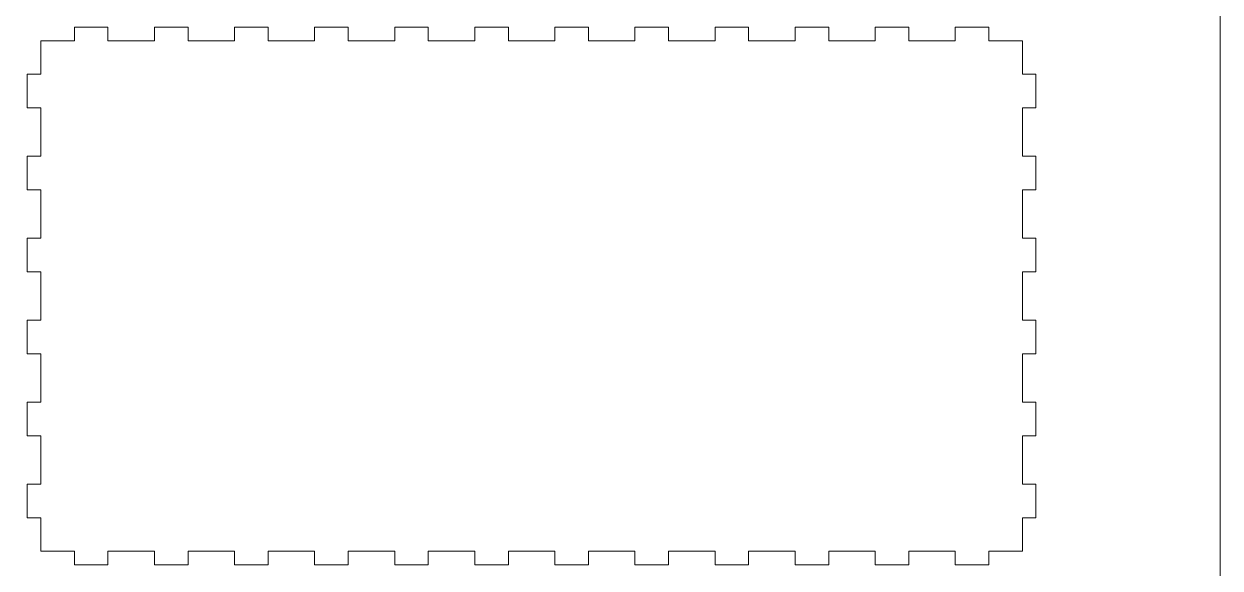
# Model space of a CAD drawing. Header units: millimetres. Extents: x -1409 to 1409, y -600 to 600.
# Drawn here: x -635 to -102, y -132 to 111 of the extents above; entities that cross this region are included whole.
import ezdxf

# ---------------------------------------------------------------- set-up
doc = ezdxf.new("R2010")
doc.units = ezdxf.units.MM
doc.header["$MEASUREMENT"] = 0
doc.layers.add('Layer 1', color=7, linetype='Continuous')

msp = doc.modelspace()

# ---------------------------------------------------------------- linework, layer by layer
at = {"layer": 'Layer 1', "color": 142, "lineweight": 20}
msp.add_lwpolyline([(-1408.8078, -600.4666), (-101.5546, -600.4666), (-101.5546, 483.2666), (-1408.8078, 483.2666), (-1408.8078, -600.4666)], close=True, dxfattribs=at)
at = {"layer": 'Layer 1', "color": 230, "lineweight": 20}
msp.add_open_spline([(-627.6811, -36.4), (-627.6811, -36.4), (-627.6811, -58), (-627.6811, -58), (-627.6811, -58), (-627.6811, -58), (-633.6811, -58), (-633.6811, -58), (-633.6811, -58), (-633.6811, -58), (-633.6811, -73), (-633.6811, -73), (-633.6811, -73), (-633.6811, -73), (-627.6811, -73), (-627.6811, -73), (-627.6811, -73), (-627.6811, -73), (-627.6811, -94.6), (-627.6811, -94.6), (-627.6811, -94.6), (-627.6811, -94.6), (-633.6811, -94.6), (-633.6811, -94.6), (-633.6811, -94.6), (-633.6811, -94.6), (-633.6811, -109.6), (-633.6811, -109.6), (-633.6811, -109.6), (-633.6811, -109.6), (-627.6811, -109.6), (-627.6811, -109.6), (-627.6811, -109.6), (-627.6811, -109.6), (-627.6811, -124.6), (-627.6811, -124.6), (-627.6811, -124.6), (-627.6811, -124.6), (-612.6811, -124.6), (-612.6811, -124.6), (-612.6811, -124.6), (-612.6811, -124.6), (-612.6811, -130.6), (-612.6811, -130.6), (-612.6811, -130.6), (-612.6811, -130.6), (-597.6811, -130.6), (-597.6811, -130.6), (-597.6811, -130.6), (-597.6811, -130.6), (-597.6811, -124.6), (-597.6811, -124.6), (-597.6811, -124.6), (-597.6811, -124.6), (-576.9538, -124.6), (-576.9538, -124.6), (-576.9538, -124.6), (-576.9538, -124.6), (-576.9538, -130.6), (-576.9538, -130.6), (-576.9538, -130.6), (-576.9538, -130.6), (-561.9538, -130.6), (-561.9538, -130.6), (-561.9538, -130.6), (-561.9538, -130.6), (-561.9538, -124.6), (-561.9538, -124.6), (-561.9538, -124.6), (-561.9538, -124.6), (-541.2266, -124.6), (-541.2266, -124.6), (-541.2266, -124.6), (-541.2266, -124.6), (-541.2266, -130.6), (-541.2266, -130.6), (-541.2266, -130.6), (-541.2266, -130.6), (-526.2266, -130.6), (-526.2266, -130.6), (-526.2266, -130.6), (-526.2266, -130.6), (-526.2266, -124.6), (-526.2266, -124.6), (-526.2266, -124.6), (-526.2266, -124.6), (-505.4993, -124.6), (-505.4993, -124.6), (-505.4993, -124.6), (-505.4993, -124.6), (-505.4993, -130.6), (-505.4993, -130.6), (-505.4993, -130.6), (-505.4993, -130.6), (-490.4993, -130.6), (-490.4993, -130.6), (-490.4993, -130.6), (-490.4993, -130.6), (-490.4993, -124.6), (-490.4993, -124.6), (-490.4993, -124.6), (-490.4993, -124.6), (-469.772, -124.6), (-469.772, -124.6), (-469.772, -124.6), (-469.772, -124.6), (-469.772, -130.6), (-469.772, -130.6), (-469.772, -130.6), (-469.772, -130.6), (-454.772, -130.6), (-454.772, -130.6), (-454.772, -130.6), (-454.772, -130.6), (-454.772, -124.6), (-454.772, -124.6), (-454.772, -124.6), (-454.772, -124.6), (-434.0447, -124.6), (-434.0447, -124.6), (-434.0447, -124.6), (-434.0447, -124.6), (-434.0447, -130.6), (-434.0447, -130.6), (-434.0447, -130.6), (-434.0447, -130.6), (-419.0447, -130.6), (-419.0447, -130.6), (-419.0447, -130.6), (-419.0447, -130.6), (-419.0447, -124.6), (-419.0447, -124.6), (-419.0447, -124.6), (-419.0447, -124.6), (-398.3175, -124.6), (-398.3175, -124.6), (-398.3175, -124.6), (-398.3175, -124.6), (-398.3175, -130.6), (-398.3175, -130.6), (-398.3175, -130.6), (-398.3175, -130.6), (-383.3175, -130.6), (-383.3175, -130.6), (-383.3175, -130.6), (-383.3175, -130.6), (-383.3175, -124.6), (-383.3175, -124.6), (-383.3175, -124.6), (-383.3175, -124.6), (-362.5902, -124.6), (-362.5902, -124.6), (-362.5902, -124.6), (-362.5902, -124.6), (-362.5902, -130.6), (-362.5902, -130.6), (-362.5902, -130.6), (-362.5902, -130.6), (-347.5902, -130.6), (-347.5902, -130.6), (-347.5902, -130.6), (-347.5902, -130.6), (-347.5902, -124.6), (-347.5902, -124.6), (-347.5902, -124.6), (-347.5902, -124.6), (-326.8629, -124.6), (-326.8629, -124.6), (-326.8629, -124.6), (-326.8629, -124.6), (-326.8629, -130.6), (-326.8629, -130.6), (-326.8629, -130.6), (-326.8629, -130.6), (-311.8629, -130.6), (-311.8629, -130.6), (-311.8629, -130.6), (-311.8629, -130.6), (-311.8629, -124.6), (-311.8629, -124.6), (-311.8629, -124.6), (-311.8629, -124.6), (-291.1356, -124.6), (-291.1356, -124.6), (-291.1356, -124.6), (-291.1356, -124.6), (-291.1356, -130.6), (-291.1356, -130.6), (-291.1356, -130.6), (-291.1356, -130.6), (-276.1356, -130.6), (-276.1356, -130.6), (-276.1356, -130.6), (-276.1356, -130.6), (-276.1356, -124.6), (-276.1356, -124.6), (-276.1356, -124.6), (-276.1356, -124.6), (-255.4084, -124.6), (-255.4084, -124.6), (-255.4084, -124.6), (-255.4084, -124.6), (-255.4084, -130.6), (-255.4084, -130.6), (-255.4084, -130.6), (-255.4084, -130.6), (-240.4084, -130.6), (-240.4084, -130.6), (-240.4084, -130.6), (-240.4084, -130.6), (-240.4084, -124.6), (-240.4084, -124.6), (-240.4084, -124.6), (-240.4084, -124.6), (-219.6811, -124.6), (-219.6811, -124.6), (-219.6811, -124.6), (-219.6811, -124.6), (-219.6811, -130.6), (-219.6811, -130.6), (-219.6811, -130.6), (-219.6811, -130.6), (-204.6811, -130.6), (-204.6811, -130.6), (-204.6811, -130.6), (-204.6811, -130.6), (-204.6811, -124.6), (-204.6811, -124.6), (-204.6811, -124.6), (-204.6811, -124.6), (-189.6811, -124.6), (-189.6811, -124.6), (-189.6811, -124.6), (-189.6811, -124.6), (-189.6811, -109.6), (-189.6811, -109.6), (-189.6811, -109.6), (-189.6811, -109.6), (-183.6811, -109.6), (-183.6811, -109.6), (-183.6811, -109.6), (-183.6811, -109.6), (-183.6811, -94.6), (-183.6811, -94.6), (-183.6811, -94.6), (-183.6811, -94.6), (-189.6811, -94.6), (-189.6811, -94.6), (-189.6811, -94.6), (-189.6811, -94.6), (-189.6811, -73), (-189.6811, -73), (-189.6811, -73), (-189.6811, -73), (-183.6811, -73), (-183.6811, -73), (-183.6811, -73), (-183.6811, -73), (-183.6811, -58), (-183.6811, -58), (-183.6811, -58), (-183.6811, -58), (-189.6811, -58), (-189.6811, -58), (-189.6811, -58), (-189.6811, -58), (-189.6811, -36.4), (-189.6811, -36.4), (-189.6811, -36.4), (-189.6811, -36.4), (-183.6811, -36.4), (-183.6811, -36.4), (-183.6811, -36.4), (-183.6811, -36.4), (-183.6811, -21.4), (-183.6811, -21.4), (-183.6811, -21.4), (-183.6811, -21.4), (-189.6811, -21.4), (-189.6811, -21.4), (-189.6811, -21.4), (-189.6811, -21.4), (-189.6811, 0.2), (-189.6811, 0.2), (-189.6811, 0.2), (-189.6811, 0.2), (-183.6811, 0.2), (-183.6811, 0.2), (-183.6811, 0.2), (-183.6811, 0.2), (-183.6811, 15.2), (-183.6811, 15.2), (-183.6811, 15.2), (-183.6811, 15.2), (-189.6811, 15.2), (-189.6811, 15.2), (-189.6811, 15.2), (-189.6811, 15.2), (-189.6811, 36.8), (-189.6811, 36.8), (-189.6811, 36.8), (-189.6811, 36.8), (-183.6811, 36.8), (-183.6811, 36.8), (-183.6811, 36.8), (-183.6811, 36.8), (-183.6811, 51.8), (-183.6811, 51.8), (-183.6811, 51.8), (-183.6811, 51.8), (-189.6811, 51.8), (-189.6811, 51.8), (-189.6811, 51.8), (-189.6811, 51.8), (-189.6811, 73.4), (-189.6811, 73.4), (-189.6811, 73.4), (-189.6811, 73.4), (-183.6811, 73.4), (-183.6811, 73.4), (-183.6811, 73.4), (-183.6811, 73.4), (-183.6811, 88.4), (-183.6811, 88.4), (-183.6811, 88.4), (-183.6811, 88.4), (-189.6811, 88.4), (-189.6811, 88.4), (-189.6811, 88.4), (-189.6811, 88.4), (-189.6811, 103.4), (-189.6811, 103.4), (-189.6811, 103.4), (-189.6811, 103.4), (-204.6811, 103.4), (-204.6811, 103.4), (-204.6811, 103.4), (-204.6811, 103.4), (-204.6811, 109.4), (-204.6811, 109.4), (-204.6811, 109.4), (-204.6811, 109.4), (-219.6811, 109.4), (-219.6811, 109.4), (-219.6811, 109.4), (-219.6811, 109.4), (-219.6811, 103.4), (-219.6811, 103.4), (-219.6811, 103.4), (-219.6811, 103.4), (-240.4084, 103.4), (-240.4084, 103.4), (-240.4084, 103.4), (-240.4084, 103.4), (-240.4084, 109.4), (-240.4084, 109.4), (-240.4084, 109.4), (-240.4084, 109.4), (-255.4084, 109.4), (-255.4084, 109.4), (-255.4084, 109.4), (-255.4084, 109.4), (-255.4084, 103.4), (-255.4084, 103.4), (-255.4084, 103.4), (-255.4084, 103.4), (-276.1356, 103.4), (-276.1356, 103.4), (-276.1356, 103.4), (-276.1356, 103.4), (-276.1356, 109.4), (-276.1356, 109.4), (-276.1356, 109.4), (-276.1356, 109.4), (-291.1356, 109.4), (-291.1356, 109.4), (-291.1356, 109.4), (-291.1356, 109.4), (-291.1356, 103.4), (-291.1356, 103.4), (-291.1356, 103.4), (-291.1356, 103.4), (-311.8629, 103.4), (-311.8629, 103.4), (-311.8629, 103.4), (-311.8629, 103.4), (-311.8629, 109.4), (-311.8629, 109.4), (-311.8629, 109.4), (-311.8629, 109.4), (-326.8629, 109.4), (-326.8629, 109.4), (-326.8629, 109.4), (-326.8629, 109.4), (-326.8629, 103.4), (-326.8629, 103.4), (-326.8629, 103.4), (-326.8629, 103.4), (-347.5902, 103.4), (-347.5902, 103.4), (-347.5902, 103.4), (-347.5902, 103.4), (-347.5902, 109.4), (-347.5902, 109.4), (-347.5902, 109.4), (-347.5902, 109.4), (-362.5902, 109.4), (-362.5902, 109.4), (-362.5902, 109.4), (-362.5902, 109.4), (-362.5902, 103.4), (-362.5902, 103.4), (-362.5902, 103.4), (-362.5902, 103.4), (-383.3175, 103.4), (-383.3175, 103.4), (-383.3175, 103.4), (-383.3175, 103.4), (-383.3175, 109.4), (-383.3175, 109.4), (-383.3175, 109.4), (-383.3175, 109.4), (-398.3175, 109.4), (-398.3175, 109.4), (-398.3175, 109.4), (-398.3175, 109.4), (-398.3175, 103.4), (-398.3175, 103.4), (-398.3175, 103.4), (-398.3175, 103.4), (-419.0447, 103.4), (-419.0447, 103.4), (-419.0447, 103.4), (-419.0447, 103.4), (-419.0447, 109.4), (-419.0447, 109.4), (-419.0447, 109.4), (-419.0447, 109.4), (-434.0447, 109.4), (-434.0447, 109.4), (-434.0447, 109.4), (-434.0447, 109.4), (-434.0447, 103.4), (-434.0447, 103.4), (-434.0447, 103.4), (-434.0447, 103.4), (-454.772, 103.4), (-454.772, 103.4), (-454.772, 103.4), (-454.772, 103.4), (-454.772, 109.4), (-454.772, 109.4), (-454.772, 109.4), (-454.772, 109.4), (-469.772, 109.4), (-469.772, 109.4), (-469.772, 109.4), (-469.772, 109.4), (-469.772, 103.4), (-469.772, 103.4), (-469.772, 103.4), (-469.772, 103.4), (-490.4993, 103.4), (-490.4993, 103.4), (-490.4993, 103.4), (-490.4993, 103.4), (-490.4993, 109.4), (-490.4993, 109.4), (-490.4993, 109.4), (-490.4993, 109.4), (-505.4993, 109.4), (-505.4993, 109.4), (-505.4993, 109.4), (-505.4993, 109.4), (-505.4993, 103.4), (-505.4993, 103.4), (-505.4993, 103.4), (-505.4993, 103.4), (-526.2266, 103.4), (-526.2266, 103.4), (-526.2266, 103.4), (-526.2266, 103.4), (-526.2266, 109.4), (-526.2266, 109.4), (-526.2266, 109.4), (-526.2266, 109.4), (-541.2266, 109.4), (-541.2266, 109.4), (-541.2266, 109.4), (-541.2266, 109.4), (-541.2266, 103.4), (-541.2266, 103.4), (-541.2266, 103.4), (-541.2266, 103.4), (-561.9538, 103.4), (-561.9538, 103.4), (-561.9538, 103.4), (-561.9538, 103.4), (-561.9538, 109.4), (-561.9538, 109.4), (-561.9538, 109.4), (-561.9538, 109.4), (-576.9538, 109.4), (-576.9538, 109.4), (-576.9538, 109.4), (-576.9538, 109.4), (-576.9538, 103.4), (-576.9538, 103.4), (-576.9538, 103.4), (-576.9538, 103.4), (-597.6811, 103.4), (-597.6811, 103.4), (-597.6811, 103.4), (-597.6811, 103.4), (-597.6811, 109.4), (-597.6811, 109.4), (-597.6811, 109.4), (-597.6811, 109.4), (-612.6811, 109.4), (-612.6811, 109.4), (-612.6811, 109.4), (-612.6811, 109.4), (-612.6811, 103.4), (-612.6811, 103.4), (-612.6811, 103.4), (-612.6811, 103.4), (-627.6811, 103.4), (-627.6811, 103.4), (-627.6811, 103.4), (-627.6811, 103.4), (-627.6811, 88.4), (-627.6811, 88.4), (-627.6811, 88.4), (-627.6811, 88.4), (-633.6811, 88.4), (-633.6811, 88.4), (-633.6811, 88.4), (-633.6811, 88.4), (-633.6811, 73.4), (-633.6811, 73.4), (-633.6811, 73.4), (-633.6811, 73.4), (-627.6811, 73.4), (-627.6811, 73.4), (-627.6811, 73.4), (-627.6811, 73.4), (-627.6811, 51.8), (-627.6811, 51.8), (-627.6811, 51.8), (-627.6811, 51.8), (-633.6811, 51.8), (-633.6811, 51.8), (-633.6811, 51.8), (-633.6811, 51.8), (-633.6811, 36.8), (-633.6811, 36.8), (-633.6811, 36.8), (-633.6811, 36.8), (-627.6811, 36.8), (-627.6811, 36.8), (-627.6811, 36.8), (-627.6811, 36.8), (-627.6811, 15.2), (-627.6811, 15.2), (-627.6811, 15.2), (-627.6811, 15.2), (-633.6811, 15.2), (-633.6811, 15.2), (-633.6811, 15.2), (-633.6811, 15.2), (-633.6811, 0.2), (-633.6811, 0.2), (-633.6811, 0.2), (-633.6811, 0.2), (-627.6811, 0.2), (-627.6811, 0.2), (-627.6811, 0.2), (-627.6811, 0.2), (-627.6811, -21.4), (-627.6811, -21.4), (-627.6811, -21.4), (-627.6811, -21.4), (-633.6811, -21.4), (-633.6811, -21.4), (-633.6811, -21.4), (-633.6811, -21.4), (-633.6811, -36.4), (-633.6811, -36.4), (-633.6811, -36.4), (-633.6811, -36.4), (-627.6811, -36.4), (-627.6811, -36.4)], degree=3, knots=[0, 0, 0, 0, 0.00671141, 0.00671141, 0.00671141, 0.00671141, 0.01342282, 0.01342282, 0.01342282, 0.01342282, 0.02013423, 0.02013423, 0.02013423, 0.02013423, 0.02684564, 0.02684564, 0.02684564, 0.02684564, 0.03355705, 0.03355705, 0.03355705, 0.03355705, 0.04026846, 0.04026846, 0.04026846, 0.04026846, 0.04697987, 0.04697987, 0.04697987, 0.04697987, 0.05369128, 0.05369128, 0.05369128, 0.05369128, 0.06040268, 0.06040268, 0.06040268, 0.06040268, 0.06711409, 0.06711409, 0.06711409, 0.06711409, 0.0738255, 0.0738255, 0.0738255, 0.0738255, 0.08053691, 0.08053691, 0.08053691, 0.08053691, 0.08724832, 0.08724832, 0.08724832, 0.08724832, 0.09395973, 0.09395973, 0.09395973, 0.09395973, 0.10067114, 0.10067114, 0.10067114, 0.10067114, 0.10738255, 0.10738255, 0.10738255, 0.10738255, 0.11409396, 0.11409396, 0.11409396, 0.11409396, 0.12080537, 0.12080537, 0.12080537, 0.12080537, 0.12751678, 0.12751678, 0.12751678, 0.12751678, 0.13422819, 0.13422819, 0.13422819, 0.13422819, 0.1409396, 0.1409396, 0.1409396, 0.1409396, 0.14765101, 0.14765101, 0.14765101, 0.14765101, 0.15436242, 0.15436242, 0.15436242, 0.15436242, 0.16107383, 0.16107383, 0.16107383, 0.16107383, 0.16778523, 0.16778523, 0.16778523, 0.16778523, 0.17449664, 0.17449664, 0.17449664, 0.17449664, 0.18120805, 0.18120805, 0.18120805, 0.18120805, 0.18791946, 0.18791946, 0.18791946, 0.18791946, 0.19463087, 0.19463087, 0.19463087, 0.19463087, 0.20134228, 0.20134228, 0.20134228, 0.20134228, 0.20805369, 0.20805369, 0.20805369, 0.20805369, 0.2147651, 0.2147651, 0.2147651, 0.2147651, 0.22147651, 0.22147651, 0.22147651, 0.22147651, 0.22818792, 0.22818792, 0.22818792, 0.22818792, 0.23489933, 0.23489933, 0.23489933, 0.23489933, 0.24161074, 0.24161074, 0.24161074, 0.24161074, 0.24832215, 0.24832215, 0.24832215, 0.24832215, 0.25503356, 0.25503356, 0.25503356, 0.25503356, 0.26174497, 0.26174497, 0.26174497, 0.26174497, 0.26845638, 0.26845638, 0.26845638, 0.26845638, 0.27516779, 0.27516779, 0.27516779, 0.27516779, 0.28187919, 0.28187919, 0.28187919, 0.28187919, 0.2885906, 0.2885906, 0.2885906, 0.2885906, 0.29530201, 0.29530201, 0.29530201, 0.29530201, 0.30201342, 0.30201342, 0.30201342, 0.30201342, 0.30872483, 0.30872483, 0.30872483, 0.30872483, 0.31543624, 0.31543624, 0.31543624, 0.31543624, 0.32214765, 0.32214765, 0.32214765, 0.32214765, 0.32885906, 0.32885906, 0.32885906, 0.32885906, 0.33557047, 0.33557047, 0.33557047, 0.33557047, 0.34228188, 0.34228188, 0.34228188, 0.34228188, 0.34899329, 0.34899329, 0.34899329, 0.34899329, 0.3557047, 0.3557047, 0.3557047, 0.3557047, 0.36241611, 0.36241611, 0.36241611, 0.36241611, 0.36912752, 0.36912752, 0.36912752, 0.36912752, 0.37583893, 0.37583893, 0.37583893, 0.37583893, 0.38255034, 0.38255034, 0.38255034, 0.38255034, 0.38926174, 0.38926174, 0.38926174, 0.38926174, 0.39597315, 0.39597315, 0.39597315, 0.39597315, 0.40268456, 0.40268456, 0.40268456, 0.40268456, 0.40939597, 0.40939597, 0.40939597, 0.40939597, 0.41610738, 0.41610738, 0.41610738, 0.41610738, 0.42281879, 0.42281879, 0.42281879, 0.42281879, 0.4295302, 0.4295302, 0.4295302, 0.4295302, 0.43624161, 0.43624161, 0.43624161, 0.43624161, 0.44295302, 0.44295302, 0.44295302, 0.44295302, 0.44966443, 0.44966443, 0.44966443, 0.44966443, 0.45637584, 0.45637584, 0.45637584, 0.45637584, 0.46308725, 0.46308725, 0.46308725, 0.46308725, 0.46979866, 0.46979866, 0.46979866, 0.46979866, 0.47651007, 0.47651007, 0.47651007, 0.47651007, 0.48322148, 0.48322148, 0.48322148, 0.48322148, 0.48993289, 0.48993289, 0.48993289, 0.48993289, 0.4966443, 0.4966443, 0.4966443, 0.4966443, 0.5033557, 0.5033557, 0.5033557, 0.5033557, 0.51006711, 0.51006711, 0.51006711, 0.51006711, 0.51677852, 0.51677852, 0.51677852, 0.51677852, 0.52348993, 0.52348993, 0.52348993, 0.52348993, 0.53020134, 0.53020134, 0.53020134, 0.53020134, 0.53691275, 0.53691275, 0.53691275, 0.53691275, 0.54362416, 0.54362416, 0.54362416, 0.54362416, 0.55033557, 0.55033557, 0.55033557, 0.55033557, 0.55704698, 0.55704698, 0.55704698, 0.55704698, 0.56375839, 0.56375839, 0.56375839, 0.56375839, 0.5704698, 0.5704698, 0.5704698, 0.5704698, 0.57718121, 0.57718121, 0.57718121, 0.57718121, 0.58389262, 0.58389262, 0.58389262, 0.58389262, 0.59060403, 0.59060403, 0.59060403, 0.59060403, 0.59731544, 0.59731544, 0.59731544, 0.59731544, 0.60402685, 0.60402685, 0.60402685, 0.60402685, 0.61073826, 0.61073826, 0.61073826, 0.61073826, 0.61744966, 0.61744966, 0.61744966, 0.61744966, 0.62416107, 0.62416107, 0.62416107, 0.62416107, 0.63087248, 0.63087248, 0.63087248, 0.63087248, 0.63758389, 0.63758389, 0.63758389, 0.63758389, 0.6442953, 0.6442953, 0.6442953, 0.6442953, 0.65100671, 0.65100671, 0.65100671, 0.65100671, 0.65771812, 0.65771812, 0.65771812, 0.65771812, 0.66442953, 0.66442953, 0.66442953, 0.66442953, 0.67114094, 0.67114094, 0.67114094, 0.67114094, 0.67785235, 0.67785235, 0.67785235, 0.67785235, 0.68456376, 0.68456376, 0.68456376, 0.68456376, 0.69127517, 0.69127517, 0.69127517, 0.69127517, 0.69798658, 0.69798658, 0.69798658, 0.69798658, 0.70469799, 0.70469799, 0.70469799, 0.70469799, 0.7114094, 0.7114094, 0.7114094, 0.7114094, 0.71812081, 0.71812081, 0.71812081, 0.71812081, 0.72483221, 0.72483221, 0.72483221, 0.72483221, 0.73154362, 0.73154362, 0.73154362, 0.73154362, 0.73825503, 0.73825503, 0.73825503, 0.73825503, 0.74496644, 0.74496644, 0.74496644, 0.74496644, 0.75167785, 0.75167785, 0.75167785, 0.75167785, 0.75838926, 0.75838926, 0.75838926, 0.75838926, 0.76510067, 0.76510067, 0.76510067, 0.76510067, 0.77181208, 0.77181208, 0.77181208, 0.77181208, 0.77852349, 0.77852349, 0.77852349, 0.77852349, 0.7852349, 0.7852349, 0.7852349, 0.7852349, 0.79194631, 0.79194631, 0.79194631, 0.79194631, 0.79865772, 0.79865772, 0.79865772, 0.79865772, 0.80536913, 0.80536913, 0.80536913, 0.80536913, 0.81208054, 0.81208054, 0.81208054, 0.81208054, 0.81879195, 0.81879195, 0.81879195, 0.81879195, 0.82550336, 0.82550336, 0.82550336, 0.82550336, 0.83221477, 0.83221477, 0.83221477, 0.83221477, 0.83892617, 0.83892617, 0.83892617, 0.83892617, 0.84563758, 0.84563758, 0.84563758, 0.84563758, 0.85234899, 0.85234899, 0.85234899, 0.85234899, 0.8590604, 0.8590604, 0.8590604, 0.8590604, 0.86577181, 0.86577181, 0.86577181, 0.86577181, 0.87248322, 0.87248322, 0.87248322, 0.87248322, 0.87919463, 0.87919463, 0.87919463, 0.87919463, 0.88590604, 0.88590604, 0.88590604, 0.88590604, 0.89261745, 0.89261745, 0.89261745, 0.89261745, 0.89932886, 0.89932886, 0.89932886, 0.89932886, 0.90604027, 0.90604027, 0.90604027, 0.90604027, 0.91275168, 0.91275168, 0.91275168, 0.91275168, 0.91946309, 0.91946309, 0.91946309, 0.91946309, 0.9261745, 0.9261745, 0.9261745, 0.9261745, 0.93288591, 0.93288591, 0.93288591, 0.93288591, 0.93959732, 0.93959732, 0.93959732, 0.93959732, 0.94630872, 0.94630872, 0.94630872, 0.94630872, 0.95302013, 0.95302013, 0.95302013, 0.95302013, 0.95973154, 0.95973154, 0.95973154, 0.95973154, 0.96644295, 0.96644295, 0.96644295, 0.96644295, 0.97315436, 0.97315436, 0.97315436, 0.97315436, 0.97986577, 0.97986577, 0.97986577, 0.97986577, 0.98657718, 0.98657718, 0.98657718, 0.98657718, 1, 1, 1, 1], dxfattribs=at)

doc.saveas('drawing.dxf')
